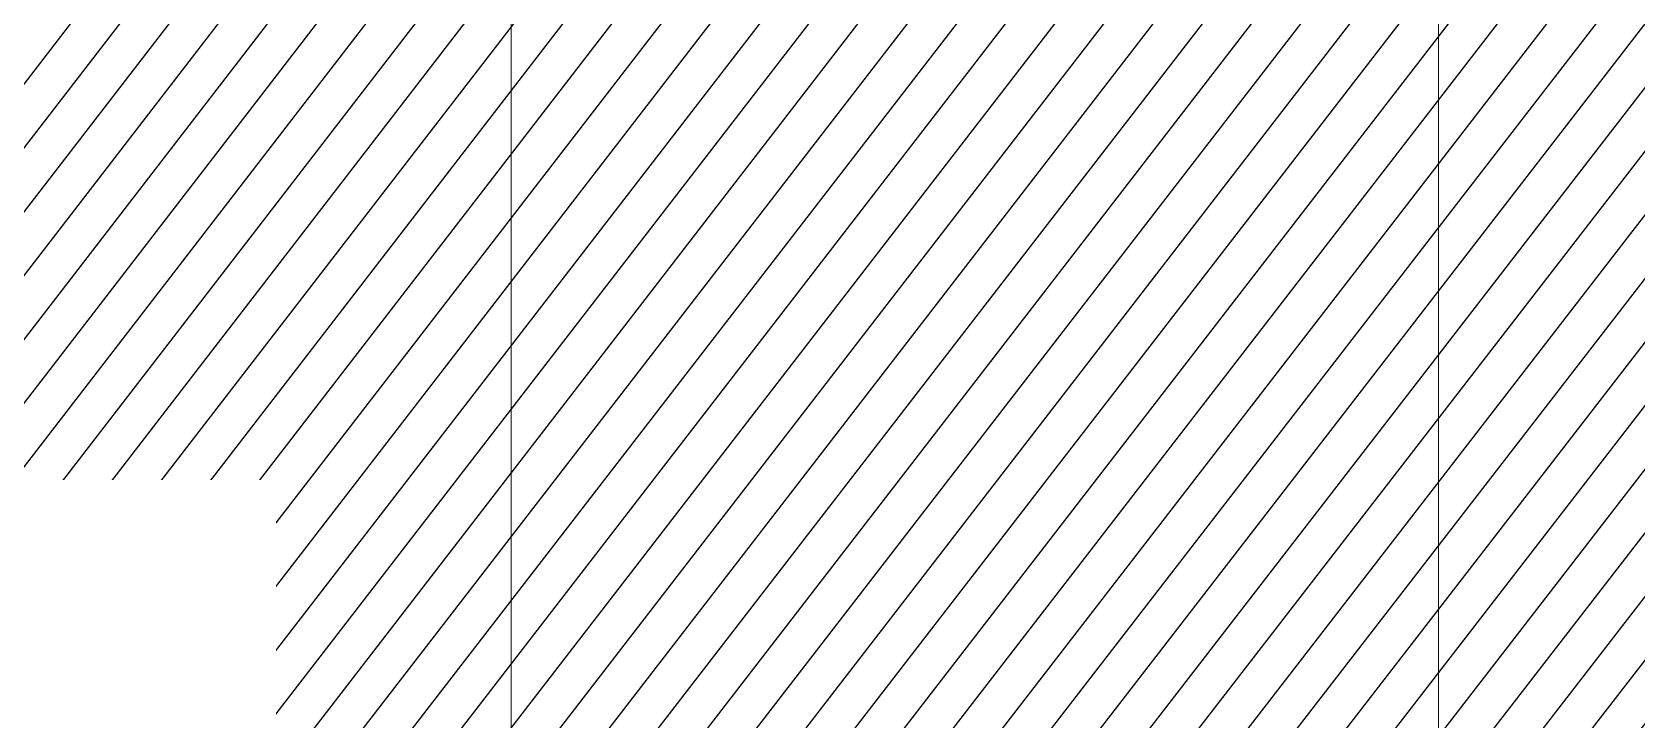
# Model space of a CAD drawing. Header units: centimetres. Extents: x -6122352 to 7132207, y -1694241 to 1947892.
# Drawn here: x 231325 to 241707, y -101427 to -96977 of the extents above; entities that cross this region are included whole.
import ezdxf
from ezdxf.xclip import XClip

# ---------------------------------------------------------------- set-up
doc = ezdxf.new("R2010")
doc.units = ezdxf.units.CM
doc.header["$MEASUREMENT"] = 0
doc.header["$XCLIPFRAME"] = 2
for name, pattern in [('DASHED2', [0.375, 0.25, -0.125]), ('XR-AR-MID-SETTING OUT FOR MASTER$0$23585-XR-AR-MID-GROUND FLOOR$0$23261-XR-AR-SI-GF$0$HIDDEN', [0.375, 0.25, -0.125]), ('XR-AR-MID-SETTING OUT FOR MASTER$0$23585-XR-AR-MID-GROUND FLOOR$0$945-4P-1-101-GROUND FLOOR PLAN$0$XR-MIDDLE-GROUND FLOOR PLAN$0$HIDDEN', [9.524999999999999, 6.35, -3.175])]:
    doc.linetypes.add(name, pattern=pattern)
for name, color, linetype, lineweight in [('23585-XR-AR-DAMAC PLOT LIMITS$0$1-Mid units', 41, 'Continuous', 5), ('@ Foundations', 4, 'DASHED2', 50), ('A-ANNO-TEXT', 3, 'Continuous', 25), ('XR-AR-MID-SETTING OUT FOR MASTER$0$23585-XR-AR-MID-GROUND FLOOR$0$$A-WALL', 1, 'Continuous', 5), ('XR-AR-MID-SETTING OUT FOR MASTER$0$23585-XR-AR-MID-GROUND FLOOR$0$A-EQUP-KITN-PLAN', 202, 'Continuous', 9), ('XR-AR-MID-SETTING OUT FOR MASTER$0$23585-XR-AR-MID-GROUND FLOOR$0$A-FLOR-OVHD', 9, 'XR-AR-MID-SETTING OUT FOR MASTER$0$23585-XR-AR-MID-GROUND FLOOR$0$23261-XR-AR-SI-GF$0$HIDDEN', 15), ('XR-AR-MID-SETTING OUT FOR MASTER$0$23585-XR-AR-MID-GROUND FLOOR$0$A-WALL', 7, 'Continuous', 30), ('XR-AR-MID-SETTING OUT FOR MASTER$0$23585-XR-AR-MID-GROUND FLOOR$0$S-COLS', 51, 'Continuous', 40)]:
    doc.layers.add(name, color=color, linetype=linetype, lineweight=lineweight)
for name, color, linetype in [('@MI-REF LAYER', 7, 'Continuous'), ('B_TH_6', 7, 'Continuous'), ('XR-AR-MID-SETTING OUT FOR MASTER$0$23585-XR-AR-MID-GROUND FLOOR$0$A-Flor-Hral', 3, 'Continuous'), ('XR-AR-MID-SETTING OUT FOR MASTER$0$23585-XR-AR-MID-GROUND FLOOR$0$A-Flor-Strs', 1, 'Continuous'), ('XR-AR-MID-SETTING OUT FOR MASTER$0$23585-XR-AR-MID-GROUND FLOOR$0$G-SHAD-20', 251, 'Continuous'), ('XR-AR-MID-SETTING OUT FOR MASTER$0$23585-XR-AR-MID-GROUND FLOOR$0$GS-HATCH-FLOOR TILE', 251, 'Continuous')]:
    doc.layers.add(name, color=color, linetype=linetype)

# ---------------------------------------------------------------- blocks, each defined once
blk = doc.blocks.new('23585-XR-AR-DAMAC PLOT LIMITS')
at = {"layer": '23585-XR-AR-DAMAC PLOT LIMITS$0$1-Mid units', "color": 251, "true_color": 0x636466}
for points in [[(496634.0948999999, 2769000.862500001), (496616.3997, 2769017.076300001), (496620.4530999996, 2769021.5001), (496638.1482999995, 2769005.2863)], [(496630.0415000003, 2768996.4387), (496612.3463000003, 2769012.6525), (496616.3997, 2769017.076300001), (496634.0948999999, 2769000.862500001)], [(496625.9880999997, 2768992.0151), (496608.2928999998, 2769008.228700001), (496612.3463000003, 2769012.6525), (496630.0415000003, 2768996.4387)]]:
    blk.add_lwpolyline(points, close=True, dxfattribs=at)
blk = doc.blocks.new('A$Cf093b529')
at = {"layer": 'A-ANNO-TEXT'}
blk.add_blockref('23585-XR-AR-DAMAC PLOT LIMITS', (-495391.9901121984, -2768603.441896566), dxfattribs=at)
blk = doc.blocks.new('XR-AR-MID-SETTING OUT FOR MASTER$0$23585-XR-AR-MID-GROUND FLOOR$0$945-4P-1-101-GROUND FLOOR PLAN$0$XR-MIDDLE-GROUND FLOOR PLAN$0$BREAK LINE1')
blk.add_lwpolyline([(648.1633601741578, -6.16698093744526, 0, 0, 0), (100.7725748287976, -6.16698093744526, 16.74478720384293, 16.74478720384293, 0), (38.27257482879577, -177.8843240237456, 16.74478720384293, 16.74478720384293, 0), (-86.72742517120423, 165.5503621488551, 16.74478720384293, 16.74478720384293, 0), (-149.2274251712042, -6.166980937447079, 0, 0, 0), (-912.0704092131346, -6.166980937441622, 0, 0, 0)], format="xyseb")
blk = doc.blocks.new('XR-AR-MID-SETTING OUT FOR MASTER$0$23585-XR-AR-MID-GROUND FLOOR$0$945-4P-1-101-GROUND FLOOR PLAN$0$XR-MIDDLE-GROUND FLOOR PLAN$0$WRFWF')
at = {"layer": 'XR-AR-MID-SETTING OUT FOR MASTER$0$23585-XR-AR-MID-GROUND FLOOR$0$A-FLOR-OVHD', "linetype": 'XR-AR-MID-SETTING OUT FOR MASTER$0$23585-XR-AR-MID-GROUND FLOOR$0$945-4P-1-101-GROUND FLOOR PLAN$0$XR-MIDDLE-GROUND FLOOR PLAN$0$HIDDEN', "ltscale": 0.1}
for p, q in [((9250.00889430586, 14089.9999996908), (9250.008894346622, 9909.449274283641)), ((10350.00889432596, 14089.44927426482), (9250.008894305867, 14089.44927426484)), ((10350.00889432159, 13809.44927426483), (9250.008894308598, 13809.44927426484)), ((10350.00889431722, 13529.44927426483), (9250.008894311328, 13529.44927426484)), ((10350.00889431286, 13249.44927426483), (9250.008894314058, 13249.44927426484)), ((10350.00889431286, 12969.44927426484), (9250.008894314054, 12969.44927426485)), ((10350.00889431285, 12689.44927426484), (9250.00889431405, 12689.44927426486)), ((10350.00889431285, 12409.44927426485), (9250.008894314047, 12409.44927426486)), ((10350.00889431284, 12129.44927426485), (9250.008894314044, 12129.44927426487)), ((10350.00889431284, 11849.44927426486), (9250.00889431404, 11849.44927426487)), ((10350.00889431284, 11569.44927426486), (9250.008894314036, 11569.44927426488)), ((10350.00889431283, 11289.44927426487), (9250.00889431403, 11289.44927426488)), ((10350.00889431283, 11009.44927426487), (9250.008894314027, 11009.44927426489)), ((10350.00889432794, 11009.4492742833), (10350.00889432794, 9909.449274272882)), ((10350.00889432794, 9909.449274272882), (9250.008894346622, 9909.449274283641))]:
    blk.add_line(p, q, dxfattribs=at)
blk.add_lwpolyline([(10350.00889430916, 14369.99999969173), (10350.00889431698, 11009.4492742833)], dxfattribs=at)
blk = doc.blocks.new('XR-AR-MID-SETTING OUT FOR MASTER$0$23585-XR-AR-MID-GROUND FLOOR$0$945-4P-1-101-GROUND FLOOR PLAN$0$XR-MIDDLE-GROUND FLOOR PLAN$0$ASDASDASD')
blk.add_wipeout([(-42428.49006074868, 24502.348435747233), (-42278.49006074868, 24502.348435747143), (-42278.490060748925, 24052.348435747146), (-42428.49006074892, 24052.34843574723)])
blk.add_hatch(color=256).paths.add_polyline_path([(-42428.49006074868, 24502.34843574724), (-42278.49006074868, 24502.34843574715), (-42428.49006074893, 24052.34843574724)])
for p, q in [((-42278.49006074868, 24502.34843574715), (-42428.49006074868, 24502.34843574724)), ((-42428.49006074868, 24502.34843574724), (-42428.49006074893, 24052.34843574724)), ((-42428.49006074893, 24052.34843574724), (-42278.49006074868, 24502.34843574715)), ((-42278.49006074893, 24052.34843574715), (-42278.49006074868, 24502.34843574715)), ((-42428.49006074893, 24052.34843574724), (-42278.49006074893, 24052.34843574715))]:
    blk.add_line(p, q)
blk = doc.blocks.new('XR-AR-MID-SETTING OUT FOR MASTER$0$23585-XR-AR-MID-GROUND FLOOR$0$A$C08698786')
at = {"layer": 'XR-AR-MID-SETTING OUT FOR MASTER$0$23585-XR-AR-MID-GROUND FLOOR$0$S-COLS', "color": 252, "lineweight": 30}
for points in [[(-100.1111845970154, 16144.64576864243), (-100.111184835434, 14944.64576864243), (99.88881516456604, 14944.64576816559), (99.88881492614746, 16144.64576816559)], [(5900.000467061996, 15688.03591275215), (5900.000467061996, 14688.03591275215), (6100.000467061996, 14688.03591299057), (6100.000467061996, 15688.03591299057)]]:
    blk.add_lwpolyline(points, close=True, dxfattribs=at)
blk = doc.blocks.new('XR-AR-MID-SETTING OUT FOR MASTER')
at = {"layer": 'XR-AR-MID-SETTING OUT FOR MASTER$0$23585-XR-AR-MID-GROUND FLOOR$0$A-EQUP-KITN-PLAN', "color": 8}
for p, q in [((3900.071841031313, 15202.66031169891), (5500.076263219118, 15202.66031217575)), ((3900.071840971708, 14952.66031217575), (3900.071841031313, 15202.66031169891)), ((5500.0762629807, 14952.66031169891), (5500.076263219118, 15202.66031217575)), ((3500.047055631876, 14252.66031169891), (5300.028238087893, 14252.66031217575)), ((5300.027079373598, 12102.66431617737), (5300.028238087893, 14252.66031217575))]:
    blk.add_line(p, q, dxfattribs=at)
at = {"layer": 'XR-AR-MID-SETTING OUT FOR MASTER$0$23585-XR-AR-MID-GROUND FLOOR$0$A-Flor-Hral', "color": 8}
blk.add_lwpolyline([(100.008808940649, 14902.65850448608), (2090.008809119463, 14902.65850496292), (2090.008808881044, 14852.65850448608), (100.0088091790676, 14852.65850496292)], dxfattribs=at)
at = {"layer": 'XR-AR-MID-SETTING OUT FOR MASTER$0$23585-XR-AR-MID-GROUND FLOOR$0$A-FLOR-OVHD', "color": 8, "linetype": 'XR-AR-MID-SETTING OUT FOR MASTER$0$23585-XR-AR-MID-GROUND FLOOR$0$23261-XR-AR-SI-GF$0$HIDDEN', "ltscale": 5}
for p, q in [((5500.000221520662, 14952.65890216827), (3899.995457738638, 14952.65890169144)), ((3900.071499198675, 14852.66031217575), (5500.076263397932, 14852.66031265259)), ((5579.946963220835, 12102.66686105728), (5579.94848254323, 14852.65977716446)), ((3400.046698898077, 14152.65701627731), (3400.011432737112, 12202.66620731354)), ((3500.053779155016, 12202.66576147079), (3500.053778856993, 14152.65753126144))]:
    blk.add_line(p, q, dxfattribs=at)
at = {"layer": 'XR-AR-MID-SETTING OUT FOR MASTER$0$23585-XR-AR-MID-GROUND FLOOR$0$A-Flor-Strs', "color": 8}
for p, q in [((2040.00880882144, 14952.65850496292), (100.0088088214397, 14952.65850496292)), ((1200.008809238672, 14952.65850496292), (1200.008808940649, 14902.65850400925)), ((1480.008808463812, 14952.65850496292), (1480.008808642626, 14902.65850543976)), ((1760.008809119463, 14952.65850448608), (1760.008808940649, 14902.65850448608)), ((2040.00880882144, 14952.65850496292), (2040.008809179068, 14902.65850400925)), ((1200.008808404207, 14852.65850448608), (1200.00880882144, 13952.65850496292)), ((1480.008808940649, 14852.65850448608), (1480.008808940649, 13952.65850400925)), ((1760.008809119463, 14852.65850448608), (1760.008808523417, 13952.65850448608)), ((2040.008808940649, 14852.65850448608), (2040.008808881044, 13952.65850448608)), ((1100.008809238672, 13852.65850496292), (100.0088088810444, 13852.65850400925)), ((1200.00880882144, 13852.65850448608), (1200.008808583021, 13573.20923042297)), ((1480.008808881044, 13902.65850496292), (1480.008808583021, 13852.65850496292)), ((1760.008809000254, 13902.65850448608), (1760.008809000254, 13852.65850496292)), ((2040.008808881044, 13902.65850496292), (2040.008808881044, 13852.65850400925)), ((1100.008808940649, 13572.65850400925), (100.008808940649, 13572.65850448608)), ((1200.008809119463, 13572.65850448608), (1150.008809417486, 13572.65850448608))]:
    blk.add_line(p, q, dxfattribs=at)
blk.add_lwpolyline([(1200.008809119463, 13902.65850448608), (1200.008808881044, 13852.65850400925), (1150.008809179068, 13852.65850496292)], dxfattribs=at)
at = {"layer": 'XR-AR-MID-SETTING OUT FOR MASTER$0$23585-XR-AR-MID-GROUND FLOOR$0$A-Flor-Strs', "color": 8, "const_width": 15.00000006679886}
blk.add_lwpolyline([(455.1530921757221, 13685.15850496292), (650.0088085234165, 13572.65850496292), (844.8645255863667, 13685.15850543976)], dxfattribs=at)
at = {"layer": 'XR-AR-MID-SETTING OUT FOR MASTER$0$23585-XR-AR-MID-GROUND FLOOR$0$A-Flor-Strs', "color": 8}
blk.add_circle((2040.008809119463, 14402.65850496292), 45.00000020605513, dxfattribs=at)
at = {"layer": 'XR-AR-MID-SETTING OUT FOR MASTER$0$23585-XR-AR-MID-GROUND FLOOR$0$A-WALL', "color": 8}
for points in [[(5899.999999791384, 19472.65428161621), (6099.999999731779, 19472.65428209305), (6100.001724034548, 5500.167464256287), (5900.001724511385, 5500.167624473572), (5900.00086197257, 14852.65960931778), (5500.076263397932, 14852.66031265259), (5500.0762629807, 14952.66031169891), (5900.000431150198, 14952.65961027145)], [(3900.046799689531, 14852.65960979462), (3900.046799749136, 14952.65960931778), (3400.047055512667, 14952.661257267), (3400.046698898077, 14152.65701627731), (3500.047055453062, 14152.6577372551), (3500.047055572271, 14852.65960979462)]]:
    blk.add_lwpolyline(points, close=True, dxfattribs=at)
blk.add_lwpolyline([(3500.047055572271, 14852.65960979462), (3400.047011226416, 14852.65965414047)], dxfattribs=at)
at = {"layer": 'XR-AR-MID-SETTING OUT FOR MASTER$0$23585-XR-AR-MID-GROUND FLOOR$0$$A-WALL', "color": 8}
blk.add_blockref('XR-AR-MID-SETTING OUT FOR MASTER$0$23585-XR-AR-MID-GROUND FLOOR$0$945-4P-1-101-GROUND FLOOR PLAN$0$XR-MIDDLE-GROUND FLOOR PLAN$0$WRFWF', (-9150.000085562468, -796.7907695770264), dxfattribs=at)
at = {"layer": 'XR-AR-MID-SETTING OUT FOR MASTER$0$23585-XR-AR-MID-GROUND FLOOR$0$A-FLOR-OVHD', "color": 8, "linetype": 'XR-AR-MID-SETTING OUT FOR MASTER$0$23585-XR-AR-MID-GROUND FLOOR$0$23261-XR-AR-SI-GF$0$HIDDEN', "ltscale": 5, "xscale": -0.9999999999999997, "rotation": 194.2810957359752}
blk.add_blockref('XR-AR-MID-SETTING OUT FOR MASTER$0$23585-XR-AR-MID-GROUND FLOOR$0$945-4P-1-101-GROUND FLOOR PLAN$0$XR-MIDDLE-GROUND FLOOR PLAN$0$BREAK LINE1', (675.0088040530682, 13433.20923042297), dxfattribs=at)
at = {"layer": 'XR-AR-MID-SETTING OUT FOR MASTER$0$23585-XR-AR-MID-GROUND FLOOR$0$G-SHAD-20', "color": 8}
blk.add_blockref('XR-AR-MID-SETTING OUT FOR MASTER$0$23585-XR-AR-MID-GROUND FLOOR$0$945-4P-1-101-GROUND FLOOR PLAN$0$XR-MIDDLE-GROUND FLOOR PLAN$0$ASDASDASD', (44478.49782505631, -10849.71202945709), dxfattribs=at)
at = {"layer": 'XR-AR-MID-SETTING OUT FOR MASTER$0$23585-XR-AR-MID-GROUND FLOOR$0$A-Flor-Hral', "color": 8}
blk.add_lwpolyline([(1150.008809179068, 13560.48195743561), (1150.008809059858, 13902.65850496292), (2090.008809238672, 13902.65850496292), (2090.008809119463, 13952.65850496292), (1100.008808940649, 13952.65850448608), (1100.008809119463, 13547.75468444824)], dxfattribs=at)
at = {"layer": 'XR-AR-MID-SETTING OUT FOR MASTER$0$23585-XR-AR-MID-GROUND FLOOR$0$A-Flor-Strs', "color": 8}
blk.add_lwpolyline([(650.0088085234165, 13572.65850496292), (650.008808940649, 14402.65850448608), (2040.008809119463, 14402.65850496292)], dxfattribs=at)
at = {"layer": 'XR-AR-MID-SETTING OUT FOR MASTER$0$23585-XR-AR-MID-GROUND FLOOR$0$A-WALL', "color": 8}
for points in [[(99.99999931454659, 19472.65428209305), (-99.99999925494194, 19472.65428256989), (-99.998236566782, 5500.00000667572), (100.0017631351948, 5500.000006198883), (99.9995484650135, 8850.141927242279), (1100.048611491919, 8850.10940027237), (1100.048611015081, 8950.109399795532), (100.03925588727, 8950.072475910187), (100.0088088810444, 10949.9982419014), (2099.951952844858, 10949.99824142456), (2099.998660355806, 9950.143901348114), (2199.988806992769, 9950.143900871277), (2200.057162195444, 11149.97698402405), (2100.075846284628, 11149.97698354721), (2100.039519578218, 11049.97698402405), (100.0088088810444, 11049.99824142456)], [(2200.013650625944, 13652.63605213165), (2200.017217665911, 13652.6360502243), (2200.024336546659, 13852.63604974747), (1199.974533885717, 13852.65850543976), (1199.974534541368, 13752.66171360016), (1850.013650208712, 13752.64729642868), (1850.013650685549, 13102.64278697968), (2100.128742069006, 13102.63829755783), (2100.128742545843, 12652.63829708099), (1949.986809521914, 12652.64009141922), (1949.9868093431, 12552.35255002975), (2100.055755704641, 12552.35255050659), (2100.016017049551, 12049.97720527649), (2199.959899276495, 12049.97720527649), (2199.999632865191, 13202.6360502243), (2050.003180772066, 13202.63829612732), (2050.012347489595, 13652.63829517365), (2200.019845813513, 13652.63604927063)], [(1950.000811725855, 13202.63829565048), (2000.00029399991, 13202.63829565048), (2000.00945982337, 13652.63829517365), (1950.000810950994, 13652.63829469681)]]:
    blk.add_lwpolyline(points, close=True, dxfattribs=at)
at = {"layer": 'XR-AR-MID-SETTING OUT FOR MASTER$0$23585-XR-AR-MID-GROUND FLOOR$0$GS-HATCH-FLOOR TILE', "color": 8}
blk.add_blockref('XR-AR-MID-SETTING OUT FOR MASTER$0$23585-XR-AR-MID-GROUND FLOOR$0$A$C08698786', (-1.490116119384766e-07, 0), dxfattribs=at)
blk = doc.blocks.new('MID UNIT')
at = {"xscale": 0.001, "yscale": 0.001, "zscale": 0.001}
blk.add_blockref('XR-AR-MID-SETTING OUT FOR MASTER', (0, 0), dxfattribs=at)
blk = doc.blocks.new('TH_6')
blk.add_blockref('MID UNIT', (495802.3053798428, 2769163.996563952))
at = {"xscale": -1}
blk.add_blockref('MID UNIT', (495814.3053798475, 2769163.996563952), dxfattribs=at)
blk.add_blockref('MID UNIT', (495814.3053798467, 2769163.996563952))
blk = doc.blocks.new('A$Ce2a03a74')
at = {"layer": 'B_TH_6', "xscale": 999.9914829579993, "yscale": 999.9914829579993, "zscale": 999.9914829579993}
blk.add_blockref('TH_6', (-495790404.5228079, -2769140733.343811), dxfattribs=at)
blk = doc.blocks.new('23585-XR-AR-MALDIVE-2$0$TH_6')
at = {"ltscale": 10, "xscale": 0.00100002623446598, "yscale": 0.00100002623446598, "zscale": 0.00100002623446598}
blk.add_blockref('A$Ce2a03a74', (495794.6272259735, 2769164.318430193), dxfattribs=at)
at = {"layer": '@ Foundations', "linetype": 'DASHED2', "ltscale": 0.25}
for points in [[(495812.9554812214, 2769178.192214167), (495815.6554812214, 2769178.192214167), (495815.6554812214, 2769180.692214167), (495812.9554812214, 2769180.692214167)], [(495807.3303812214, 2769177.914900354), (495809.2803812214, 2769177.914900354), (495809.2803812214, 2769180.464900353), (495807.3303812214, 2769180.464900353)]]:
    blk.add_lwpolyline(points, close=True, dxfattribs=at)

msp = doc.modelspace()

# ---------------------------------------------------------------- block references
at = {"layer": '@MI-REF LAYER'}
ref = msp.add_blockref('23585-XR-AR-MALDIVE-2$0$TH_6', (496524268.6545767, 2768994320.830919), dxfattribs=dict(at, xscale=1000, yscale=1000, zscale=1000, rotation=179.990160682611))
XClip(ref).set_block_clipping_path([(495847.39542710176, 2769163.9966276083), (495847.39563282486, 2769187.926646854), (495838.3053825917, 2769187.89655067), (495832.3055219082, 2769187.896685781), (495826.30551932706, 2769187.89668578), (495820.3053769227, 2769187.8968332373), (495814.30551975453, 2769187.8969683493), (495808.3055171734, 2769187.896968348), (495802.30551234074, 2769187.896968346), (495793.35733161494, 2769187.9369333955), (495793.3580750036, 2769163.9970191354)])

# ---------------------------------------------------------------- next in the draw order: wipeouts: each hides what was drawn before it
at = {"color": 10}
msp.add_wipeout([(252571.64663500263, -104266.17502721732), (252574.04834374416, -89992.65161863879), (204273.0485455182, -89984.37403878986), (204271.86485556158, -104257.89816341558), (210520.58342802094, -104258.96917011886), (210520.83693717216, -103956.93275949376), (246321.72131545804, -103964.468763764), (246321.6697864763, -104265.10527748596), (252572.9458569591, -104266.19283814752)], dxfattribs=at).dxf.layer = '@MI-REF LAYER'

# ---------------------------------------------------------------- next in the draw order: hatches: boundary and pattern name
at = {"layer": '@MI-REF LAYER'}
h = msp.add_hatch(dxfattribs=at)
h.set_pattern_fill('ANSI31', color=256, scale=1999.999998458916, angle=-173.2772265783046)
h.set_pattern_definition([(231.7227734216954, (2377218874.4571, 1504033322.391405), (196.2556630601348, -154.8667640925874), [])])
h.paths.add_polyline_path([(204274.3530295136, -89984.27800821053), (204273.1173007907, -104257.803067239), (210521.8879095342, -104258.8902129964), (210522.1414211899, -103956.8376690091), (246323.0257991449, -103964.3736765072), (246322.9742676067, -104265.0263125887), (252572.9511160579, -104266.0975245901), (252575.3470508363, -89992.55653020798)])

# ---------------------------------------------------------------- next in the draw order: wipeouts: each hides what was drawn before it
at = {"color": 10}
msp.add_wipeout([(232903.17108433918, -99875.69184906609), (225717.4474678572, -99874.25209730053), (225716.78595221753, -103175.84094810489), (232902.50956840353, -103177.2806995473), (232903.1710844132, -99875.69184914687)], dxfattribs=at).dxf.layer = '@MI-REF LAYER'

# ---------------------------------------------------------------- next in the draw order: block references
at = {"layer": '@MI-REF LAYER', "xscale": 1000, "yscale": 1000, "zscale": 1000, "rotation": 312.4882903633292}
msp.add_blockref('A$Cf093b529', (-891608.7329339073, 539022.7201118186), dxfattribs=at)

doc.saveas('drawing.dxf')
